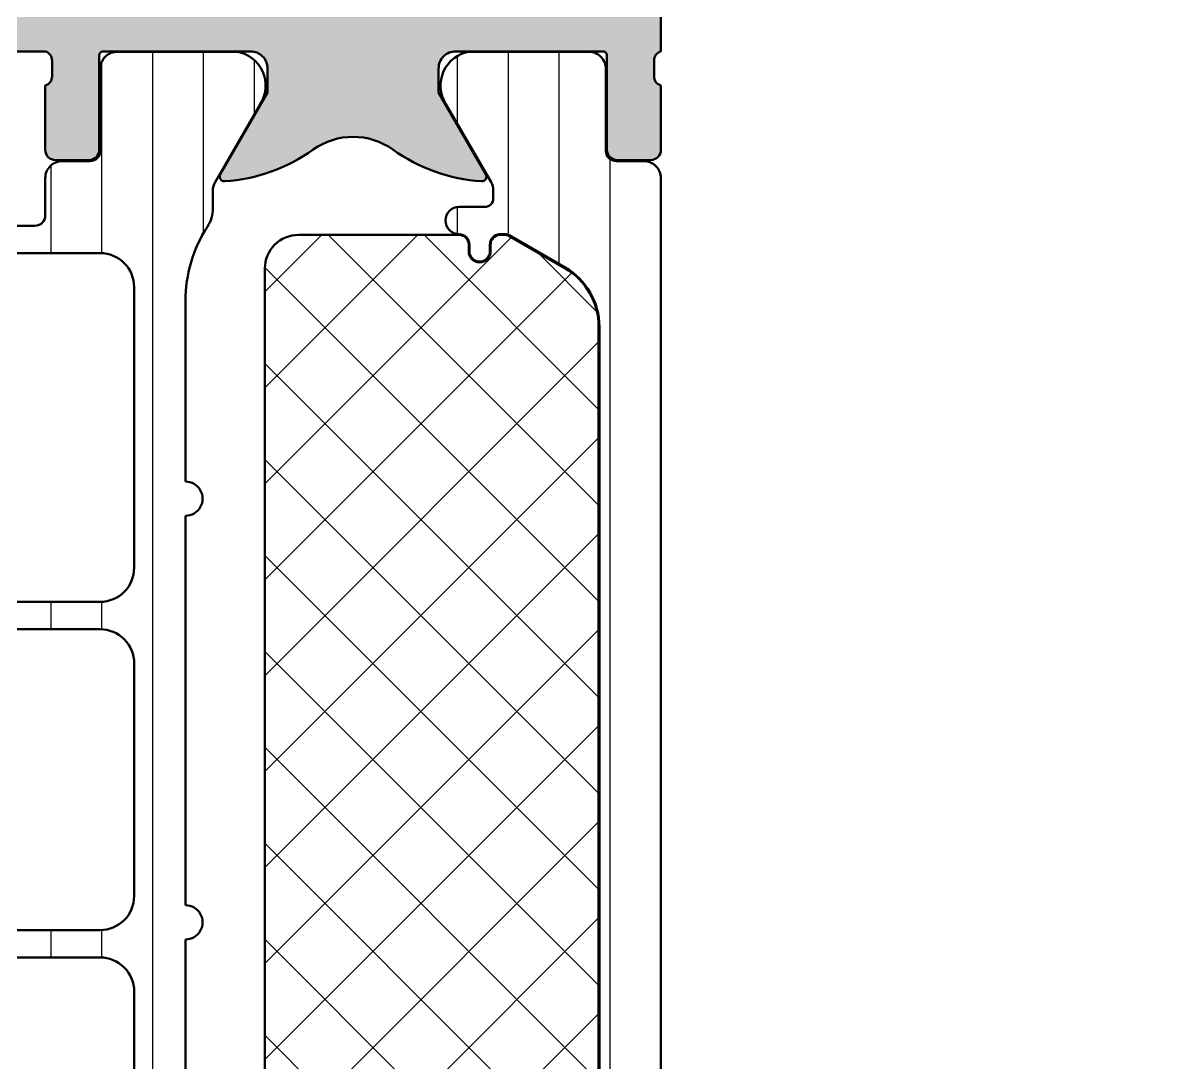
# Model space of a CAD drawing. Extents: x -50 to 15, y 0 to 92.5.
# Drawn here: x -18.65 to 15, y 30.41 to 60.83 of the extents above; entities that cross this region are included whole.
import ezdxf

# ---------------------------------------------------------------- set-up
doc = ezdxf.new("R2010")
doc.units = 0
for name, color, linetype, lineweight in [('0S-Alu contour', 7, 'Continuous', 50), ('0S-Alu hatch', 252, 'Continuous', 25), ('0S-Plastic contour', 254, 'Continuous', 50), ('0S-Plastic hatch', 253, 'Continuous', 25), ('0S-PT contour', 91, 'Continuous', 50), ('0S-PT hatch', 103, 'Continuous', 25)]:
    doc.layers.add(name, color=color, linetype=linetype, lineweight=lineweight)
pattern_1 = [(90, (0, 0), (-1.4859, 0), [])]

# ---------------------------------------------------------------- blocks, each defined once
blk = doc.blocks.new('462530__ED7B47BF_6D22_48BA_8745_56C7A79789F0_')
at = {"layer": '0S-Alu hatch'}
h = blk.add_hatch(color=256, dxfattribs=at)
edge = h.paths.add_edge_path()
edge.add_line((8.699999999999974, 72.99999999999945), (8.699999999999967, 73.49999999999945))
edge.add_line((8.699999999999967, 73.49999999999945), (7.699999999999967, 73.49999999999945))
edge.add_line((7.699999999999967, 73.49999999999945), (7.699999999999967, 74.99999999999946))
edge.add_ellipse((8.699999999999969, 74.99999999999946), major_axis=(-1.000000000000001, 0), ratio=1, start_angle=269.9999999999997, end_angle=360, ccw=False)
edge.add_line((8.699999999999974, 75.99999999999946), (12.69999999999995, 75.99999999999946))
edge.add_ellipse((12.69999999999994, 74.99999999999943), major_axis=(-1.000000000000028, 0), ratio=1, start_angle=180, end_angle=269.99999999999955, ccw=False)
edge.add_line((13.69999999999996, 74.99999999999945), (13.69999999999998, 73.49999999999943))
edge.add_line((13.69999999999998, 73.49999999999943), (12.69999999999997, 73.49999999999945))
edge.add_line((12.69999999999997, 73.49999999999945), (12.69999999999995, 72.99999999999949))
edge.add_arc((13.20000000000002, 72.9999999999995), 0.500000000000071, 180, 269.9999999999951)
edge.add_line((13.19999999999998, 72.49999999999943), (14.5000000000002, 72.49999999999945))
edge.add_arc((14.50000000000014, 72.99999999999943), 0.4999999999999858, 270.0000000000065, 360)
edge.add_line((15.00000000000013, 72.99999999999943), (15.00000000000013, 90.9999999999992))
edge.add_arc((13.49999999999928, 90.99999999999928), 1.500000000000859, 0, 89.99999999999973)
edge.add_line((13.49999999999929, 92.50000000000014), (-48.49999999999988, 92.49999999999925))
edge.add_arc((-48.49999999999987, 90.99999999999925), 1.5, 90.00000000000081, 180)
edge.add_line((-49.99999999999986, 90.99999999999926), (-49.99999999999988, 88.00000000000006))
edge.add_line((-49.99999999999988, 88.00000000000006), (-47.9999999999999, 87.99999999999959))
edge.add_arc((-48.0000000000002, 88.49999999999991), 0.5000000000003268, 270.0000000000334, 360)
edge.add_line((-47.49999999999987, 88.49999999999991), (-47.49999999999988, 89.00000000000007))
edge.add_line((-47.49999999999988, 89.00000000000007), (-48.49999999999988, 89.00000000000007))
edge.add_line((-48.49999999999988, 89.00000000000007), (-48.49999999999942, 89.99999999999972))
edge.add_ellipse((-47.4999999999992, 89.99999999999991), major_axis=(-1.000000000000213, 0), ratio=1, start_angle=270.0000000000057, end_angle=360, ccw=False)
edge.add_line((-47.49999999999931, 91.00000000000011), (-43.49999999999975, 91.00000000000006))
edge.add_ellipse((-43.49999999999984, 90.0000000000001), major_axis=(-0.9999999999999715, 0), ratio=1, start_angle=180, end_angle=269.9999999999947, ccw=False)
edge.add_line((-42.49999999999987, 90.00000000000011), (-42.49999999999988, 89.00000000000007))
edge.add_line((-42.49999999999988, 89.00000000000007), (-43.49999999999988, 89.00000000000007))
edge.add_line((-43.49999999999988, 89.00000000000007), (-43.49999999999988, 88.49999999999979))
edge.add_arc((-42.99999999999974, 88.49999999999967), 0.5000000000001421, 180, 269.9999999999846)
edge.add_line((-42.99999999999987, 87.99999999999952), (-40.19999999999969, 88.00000000000011))
edge.add_arc((-40.1999999999998, 88.50000000000013), 0.5000000000000142, 270.0000000000122, 450.0000000000122)
edge.add_line((-40.1999999999999, 89.00000000000014), (-40.4999999999999, 88.99999999999966))
edge.add_ellipse((-40.49999999999967, 89.49999999999986), major_axis=(-0.5000000000002132, 0), ratio=1, start_angle=0, end_angle=89.99999999997402, ccw=False)
edge.add_line((-40.99999999999988, 89.49999999999986), (-40.99999999999988, 89.99999999999969))
edge.add_ellipse((-40.49999999999968, 89.9999999999994), major_axis=(-0.500000000000199, 0), ratio=1, start_angle=269.99999999997067, end_angle=360, ccw=False)
edge.add_line((-40.49999999999942, 90.49999999999959), (-21.19999999999973, 90.50000000000014))
edge.add_ellipse((-21.20000000000001, 89.99999999999982), major_axis=(-0.5000000000003268, 0), ratio=1, start_angle=180, end_angle=269.99999999996703, ccw=False)
edge.add_line((-20.69999999999969, 89.99999999999984), (-20.6999999999997, 89.49999999999957))
edge.add_ellipse((-21.19999999999953, 89.49999999999989), major_axis=(-0.4999999999998331, 0), ratio=1, start_angle=89.9999999999772, end_angle=180, ccw=False)
edge.add_line((-21.19999999999973, 89.00000000000006), (-21.49999999999939, 89.00000000000016))
edge.add_arc((-21.49999999999941, 88.50000000000013), 0.5000000000000142, 89.99999999999756, 180)
edge.add_line((-21.99999999999943, 88.50000000000013), (-21.99999999999988, 84.00000000000009))
edge.add_arc((-21.49999999999979, 84.00000000000016), 0.5000000000000853, 180, 270.0000000000049)
edge.add_line((-21.49999999999975, 83.50000000000006), (-20.6999999999997, 83.50000000000006))
edge.add_arc((-20.69999999999946, 83.99999999999982), 0.4999999999997727, 269.9999999999727, 360)
edge.add_line((-20.19999999999969, 83.99999999999982), (-20.1999999999997, 86.00000000000006))
edge.add_ellipse((-19.69999999999969, 86.00000000000006), major_axis=(-0.5000000000000036, 0), ratio=1, start_angle=270, end_angle=360, ccw=False)
edge.add_line((-19.69999999999969, 86.50000000000007), (-19.19999999999969, 86.50000000000007))
edge.add_arc((-19.19999999999979, 87.00000000000016), 0.5000000000000853, 270.0000000000106, 360)
edge.add_line((-18.6999999999997, 87.00000000000016), (-18.6999999999997, 90.00000000000018))
edge.add_ellipse((-18.19999999999978, 90.00000000000009), major_axis=(-0.4999999999999112, 0), ratio=1, start_angle=269.9999999999902, end_angle=360, ccw=False)
edge.add_line((-18.1999999999997, 90.5), (-14.69999999999965, 90.50000000000014))
edge.add_ellipse((-14.69999999999966, 89.00000000000018), major_axis=(-1.499999999999957, 0), ratio=1, start_angle=180, end_angle=269.99999999999955, ccw=False)
edge.add_line((-13.1999999999997, 89.00000000000018), (-13.1999999999997, 84.19999999999987))
edge.add_ellipse((-13.69999999999974, 84.19999999999985), major_axis=(-0.5000000000000444, 0), ratio=1, start_angle=90.00000000000591, end_angle=180, ccw=False)
edge.add_line((-13.69999999999969, 83.6999999999998), (-16.20000000000041, 83.6999999999998))
edge.add_arc((-16.20000000000014, 83.19999999999993), 0.4999999999998864, 90.00000000003176, 180)
edge.add_line((-16.70000000000002, 83.19999999999993), (-16.70000000000014, 82.7071067811868))
edge.add_arc((-16.20000000000013, 82.70710678118662), 0.5000000000000071, 180, 224.9999999999971)
edge.add_line((-16.55355339059343, 82.35355339059338), (-16.19999999999971, 81.99999999999962))
edge.add_line((-16.19999999999971, 81.99999999999962), (-15.70000000000015, 81.9999999999996))
edge.add_line((-15.70000000000015, 81.9999999999996), (-15.70000000000015, 82.69999999999972))
edge.add_line((-15.70000000000015, 82.69999999999972), (-13.69999999999967, 82.69999999999972))
edge.add_ellipse((-13.69999999999963, 82.19999999999965), major_axis=(-0.5000000000000853, 0), ratio=1, start_angle=180, end_angle=270.00000000000364, ccw=False)
edge.add_line((-13.19999999999955, 82.19999999999965), (-13.1999999999997, 66.79999999999987))
edge.add_ellipse((-13.6999999999997, 66.79999999999978), major_axis=(-0.5000000000000054, 0), ratio=1, start_angle=90.00000000000313, end_angle=180, ccw=False)
edge.add_line((-13.69999999999967, 66.29999999999978), (-15.70000000000015, 66.2999999999998))
edge.add_line((-15.70000000000015, 66.2999999999998), (-15.70000000000015, 66.9999999999999))
edge.add_line((-15.70000000000015, 66.9999999999999), (-16.19999999999955, 66.9999999999999))
edge.add_line((-16.19999999999955, 66.9999999999999), (-16.55355339059257, 66.6312225159094))
edge.add_arc((-16.19999999999859, 66.27766912531465), 0.5000000000015516, 134.9999999999372, 180)
edge.add_line((-16.70000000000015, 66.27766912531465), (-16.70000000000015, 65.79999999999974))
edge.add_arc((-16.20000000000001, 65.79999999999987), 0.500000000000135, 180, 269.9999999999846)
edge.add_line((-16.20000000000014, 65.29999999999971), (-13.69999999999967, 65.29999999999971))
edge.add_ellipse((-13.69999999999971, 64.79999999999971), major_axis=(-0.5, 0), ratio=1, start_angle=180, end_angle=269.99999999999613, ccw=False)
edge.add_line((-13.19999999999971, 64.79999999999971), (-13.1999999999997, 62.50000000000032))
edge.add_ellipse((-13.69999999999968, 62.50000000000033), major_axis=(-0.4999999999999876, 0), ratio=1, start_angle=90.00000000000512, end_angle=180, ccw=False)
edge.add_line((-13.69999999999964, 62.00000000000034), (-18.19999999999972, 62))
edge.add_line((-18.19999999999972, 62), (-18.69999999999976, 62.50000000000004))
edge.add_line((-18.69999999999976, 62.50000000000004), (-19.6999999999997, 62.50000000000004))
edge.add_ellipse((-19.6999999999997, 63.00000000000004), major_axis=(-0.4999999999999929, 0), ratio=1, start_angle=0, end_angle=90.0000000000004, ccw=False)
edge.add_line((-20.1999999999997, 63.00000000000004), (-20.19999999999969, 64.99999999999959))
edge.add_arc((-20.69999999999989, 64.99999999999987), 0.5000000000001918, 0, 89.99999999998005)
edge.add_line((-20.69999999999971, 65.50000000000006), (-21.49999999999941, 65.50000000000014))
edge.add_arc((-21.49999999999971, 64.99999999999996), 0.5000000000001706, 89.9999999999654, 180)
edge.add_line((-21.99999999999988, 64.99999999999996), (-21.99999999999988, 60.50000000000013))
edge.add_arc((-21.49999999999988, 60.50000000000013), 0.5, 180, 270.0000000000017)
edge.add_line((-21.49999999999987, 60.00000000000013), (-17.99999999999988, 60.00000000000025))
edge.add_ellipse((-18.07883644654296, 59.7324794080071), major_axis=(-0.2788950563274717, 0), ratio=1, start_angle=178.8354106259059, end_angle=253.58012358050252, ccw=False)
edge.add_line((-17.79999899999988, 59.72681100000875), (-17.79999899999988, 59.27321700000875))
edge.add_ellipse((-18.07886709564304, 59.26755634053169), major_axis=(-0.2789255417371436, 0), ratio=1, start_angle=106.4245945553528, end_angle=181.1628700728881, ccw=False)
edge.add_line((-17.99999999999988, 59.00001300000876), (-17.99999999999988, 57.12000200000026))
edge.add_arc((-17.69999999999987, 57.12000200000026), 0.3000000000000043, 180, 270.0000000000013)
edge.add_line((-17.69999999999987, 56.82000200000025), (-16.72002568095709, 56.82000200000024))
edge.add_arc((-16.72002568095711, 57.12000200000024), 0.3000000000000114, 270.0000000000027, 360)
edge.add_line((-16.42002568095709, 57.12000200000024), (-16.42002568095709, 59.88000000000024))
edge.add_ellipse((-16.30002568095707, 59.88000000000023), major_axis=(-0.1200000000000187, 0), ratio=1, start_angle=270.0000000000102, end_angle=360, ccw=False)
edge.add_line((-16.3000256809571, 60.00000000000024), (-11.99999999999985, 60.00000000000011))
edge.add_ellipse((-11.99999999999973, 59.50000000000025), major_axis=(-0.499999999999865, 0), ratio=1, start_angle=180, end_angle=270.00000000001364, ccw=False)
edge.add_line((-11.49999999999986, 59.50000000000024), (-11.49999999999986, 58.80000000000014))
edge.add_line((-11.49999999999986, 58.80000000000014), (-12.88149545762176, 56.40717967697314))
edge.add_arc((-12.76188021535119, 56.33811978464874), 0.1381197846483484, 149.9999999998907, 273.7233749421669)
edge.add_arc((-13.07760790739072, 61.18973758213731), 5.000000000000063, 273.7233749421716, 305.6276587366736)
edge.add_ellipse((-8.999999999999892, 55.50000000000081), major_axis=(-1.999999999999417, 0), ratio=1, start_angle=234.3723412633264, end_angle=305.62765873667286, ccw=False)
edge.add_arc((-4.92239209260915, 61.18973758213721), 4.999999999999933, 234.3723412633268, 266.2766250578321)
edge.add_arc((-5.238119784648354, 56.33811978464887), 0.1381197846484526, 266.2766250578356, 389.9999999999694)
edge.add_line((-5.118504542377522, 56.40717967697303), (-6.499999999999864, 58.80000000000016))
edge.add_line((-6.499999999999864, 58.80000000000016), (-6.499999999999864, 59.50000000000027))
edge.add_ellipse((-5.999999999999919, 59.5000000000002), major_axis=(-0.4999999999999459, 0), ratio=1, start_angle=269.999999999993, end_angle=360, ccw=False)
edge.add_line((-5.999999999999857, 60.00000000000014), (-1.699974319042524, 60.00000000000013))
edge.add_ellipse((-1.699974319042516, 59.88000000000025), major_axis=(-0.1199999999998766, 0), ratio=1, start_angle=180, end_angle=270.0000000000042, ccw=False)
edge.add_line((-1.579974319042641, 59.88000000000025), (-1.579974319042641, 57.12000200000024))
edge.add_arc((-1.279974319042636, 57.12000200000026), 0.3000000000000114, 180, 270)
edge.add_line((-1.279974319042636, 56.82000200000024), (-0.2999999999998621, 56.82000200000024))
edge.add_arc((-0.2999999999998692, 57.12000200000024), 0.3000000000000043, 270.0000000000013, 360)
edge.add_line((1.35e-13, 57.12000200000024), (1.35e-13, 59.00001300000877))
edge.add_ellipse((0.078867095643319, 59.2675563405317), major_axis=(-0.2789255417371554, 0), ratio=1, start_angle=-1.1628700728853119, end_angle=73.57540544464217, ccw=False)
edge.add_line((-0.2000009999998582, 59.27321700000875), (-0.2000009999998724, 59.72681100000876))
edge.add_ellipse((0.078836446543172, 59.73247940800712), major_axis=(-0.2788950563274311, 0), ratio=1, start_angle=-73.58012358050792, end_angle=1.1645893740940778, ccw=False)
edge.add_line((1.279e-13, 60.00000000000024), (1.492e-13, 75.49999999999943))
edge.add_ellipse((0.5000000000001594, 75.49999999999943), major_axis=(-0.5000000000000102, 0), ratio=1, start_angle=269.99999999999955, end_angle=360, ccw=False)
edge.add_line((0.5000000000001635, 75.99999999999945), (5.900000000000275, 75.99999999999946))
edge.add_ellipse((5.900000000000138, 75.49999999999935), major_axis=(-0.5000000000001137, 0), ratio=1, start_angle=180, end_angle=269.99999999998425, ccw=False)
edge.add_line((6.400000000000254, 75.49999999999935), (6.399999999999764, 72.99999999999943))
edge.add_arc((6.899999999999778, 72.99999999999946), 0.5000000000000142, 180, 270.0000000000049)
edge.add_line((6.89999999999982, 72.49999999999945), (8.199999999999982, 72.49999999999943))
edge.add_arc((8.199999999999967, 72.99999999999943), 0.5, 270.0000000000017, 360)
edge = h.paths.add_edge_path()
edge.add_line((7.700000000000315, 78.19999999999928), (-1.199999999999675, 78.19999999999938))
edge.add_arc((-1.19999999999969, 77.19999999999936), 1, 89.9999999999992, 180)
edge.add_line((-2.19999999999969, 77.19999999999936), (-2.200000000001473, 62.5000000000003))
edge.add_ellipse((-2.70000000000148, 62.50000000000037), major_axis=(-0.5000000000000071, 0), ratio=1, start_angle=89.9999999999992, end_angle=180, ccw=False)
edge.add_line((-2.700000000001487, 62.00000000000036), (-10.49999999999971, 62.00000000000035))
edge.add_ellipse((-10.49999999999971, 62.50000000000027), major_axis=(-0.4999999999999077, 0), ratio=1, start_angle=0, end_angle=90, ccw=False)
edge.add_line((-10.99999999999962, 62.50000000000027), (-10.99999999999962, 89.79999999999986))
edge.add_ellipse((-10.49999999999962, 89.79999999999973), major_axis=(-0.5, 0), ratio=1, start_angle=270, end_angle=360, ccw=False)
edge.add_line((-10.49999999999962, 90.29999999999971), (7.700000000000343, 90.29999999999929))
edge.add_ellipse((7.700000000000287, 89.79999999999924), major_axis=(-0.5000000000000498, 0), ratio=1, start_angle=180, end_angle=269.9999999999935, ccw=False)
edge.add_line((8.200000000000337, 89.79999999999924), (8.200000000000315, 78.69999999999926))
edge.add_ellipse((7.700000000000322, 78.69999999999926), major_axis=(-0.5, 0), ratio=1, start_angle=89.9999999999992, end_angle=180, ccw=False)
at = {"layer": '0S-Alu contour', "color": 7}
for points in [[(1.279e-13, 60.00000000000024), (1.492e-13, 75.49999999999943)], [(-21.49999999999987, 60.00000000000013), (-17.99999999999988, 60.00000000000025)], [(-16.3000256809571, 60.00000000000024), (-11.99999999999985, 60.00000000000011)], [(-5.999999999999857, 60.00000000000014), (-1.699974319042524, 60.00000000000013)], [(-17.79999899999988, 59.72681100000875), (-17.79999899999988, 59.27321700000875)], [(-16.42002568095709, 57.12000200000024), (-16.42002568095709, 59.88000000000024)], [(-1.579974319042641, 59.88000000000025), (-1.579974319042641, 57.12000200000024)], [(-0.2000009999998582, 59.27321700000875), (-0.2000009999998724, 59.72681100000876)], [(-11.49999999999986, 59.50000000000024), (-11.49999999999986, 58.80000000000014), (-12.88149545762176, 56.40717967697314)], [(-5.118504542377522, 56.40717967697303), (-6.499999999999864, 58.80000000000016), (-6.499999999999864, 59.50000000000027)], [(-17.99999999999988, 59.00001300000876), (-17.99999999999988, 57.12000200000026)], [(1.35e-13, 57.12000200000024), (1.35e-13, 59.00001300000877)], [(-17.69999999999987, 56.82000200000025), (-16.72002568095709, 56.82000200000024)], [(-1.279974319042636, 56.82000200000024), (-0.2999999999998621, 56.82000200000024)]]:
    blk.add_lwpolyline(points, dxfattribs=at)
at = {"layer": '0S-Alu contour', "color": 7, "extrusion": (0, 0, -1)}
for centre, radius, start, end in [((18.07883644654296, 59.7324794080071), 0.2788950563274717, 106.4198764194975, 181.1645893740941), ((16.30002568095707, 59.88000000000023), 0.1200000000000188, 0, 89.99999999998983), ((11.99999999999973, 59.50000000000025), 0.499999999999865, 89.99999999998634, 180), ((5.999999999999919, 59.5000000000002), 0.4999999999999459, 0, 90.000000000007), ((1.699974319042516, 59.88000000000025), 0.1199999999998766, 89.99999999999577, 180), ((-0.078836446543172, 59.73247940800712), 0.2788950563274311, 358.8354106259059, 73.58012358050792), ((18.07886709564304, 59.26755634053169), 0.2789255417371436, 178.8371299271119, 253.5754054446472), ((-0.078867095643319, 59.2675563405317), 0.2789255417371554, 286.4245945553579, 1.162870072885284), ((8.999999999999892, 55.50000000000081), 1.999999999999417, 54.37234126332715, 125.6276587366736)]:
    blk.add_arc(centre, radius, start, end, dxfattribs=at)
at = {"layer": '0S-Alu contour', "color": 7}
for centre, radius, start, end in [((-17.69999999999987, 57.12000200000026), 0.3000000000000043, 180, 270.0000000000013), ((-16.72002568095711, 57.12000200000024), 0.3000000000000114, 270.0000000000027, 0), ((-13.07760790739072, 61.18973758213731), 5.000000000000063, 273.7233749421716, 305.6276587366736), ((-4.92239209260915, 61.18973758213721), 4.999999999999933, 234.3723412633268, 266.2766250578321), ((-1.279974319042636, 57.12000200000026), 0.3000000000000114, 180, 270), ((-0.2999999999998692, 57.12000200000024), 0.3000000000000043, 270.0000000000013, 0), ((-12.76188021535119, 56.33811978464874), 0.1381197846483484, 149.9999999998907, 273.7233749421669), ((-5.238119784648354, 56.33811978464887), 0.1381197846484526, 266.2766250578356, 29.99999999996946)]:
    blk.add_arc(centre, radius, start, end, dxfattribs=at)
blk = doc.blocks.new('284663__A05B389F_7696_44B2_9017_1F23F177BD7A___A70B73C1_8EAF_4BF3_84F8_CD758D2BFFC4_')
at = {"layer": '0S-Plastic hatch'}
h = blk.add_hatch(dxfattribs=at)
h.set_pattern_fill('ANSI31', color=256, scale=0.4680000000000001, angle=45, style=0)
h.set_pattern_definition(pattern_1)
edge = h.paths.add_edge_path()
edge.add_line((-18.30000000000016, 54.89999999999992), (-26.16602540378466, 54.89999999999991))
edge.add_arc((-26.166025403785, 54.40000000000011), 0.4999999999997869, 89.99999999996092, 119.9999999999614)
edge.add_line((-26.4160254037846, 54.83301270189232), (-30.64999999999999, 52.38852632902506))
edge.add_arc((-30.40000000000001, 51.95551362713281), 0.5000000000000119, 119.9999999999964, 180)
edge.add_line((-30.90000000000002, 51.95551362713281), (-30.90000000000002, 42.50000000000006))
edge.add_line((-30.90000000000002, 42.50000000000006), (-26.53802629928934, 16.03735954902173))
edge.add_arc((-25.55134089668851, 16.19999999999989), 0.9999999999999674, 189.3601908019133, 270.0000000000022)
edge.add_line((-25.55134089668847, 15.19999999999992), (-18.49999999999996, 15.19999999999952))
edge.add_ellipse((-18.49999999999999, 14.69999999999952), major_axis=(-0.5, 0), ratio=1, start_angle=180, end_angle=269.99999999999676, ccw=False)
edge.add_line((-17.99999999999999, 14.69999999999952), (-18.00000000000034, 13.70999432108407))
edge.add_arc((-17.50000267890922, 13.7099943210839), 0.4999973210911151, 180, 270.0003069820262)
edge.add_line((-17.50000000000003, 13.20999699999996), (-16.68966866666669, 13.20999699999996))
edge.add_ellipse((-16.68966866666669, 12.90999699999996), major_axis=(-0.2999999999999954, 0), ratio=1, start_angle=180, end_angle=270.00000000000136, ccw=False)
edge.add_line((-16.38966866666669, 12.90999699999996), (-16.39000061706371, 10.50999861706364))
edge.add_arc((-15.8900046396251, 10.50999597743857), 0.4999959774455833, 179.9996975182267, 270.0003024811859)
edge.add_line((-15.89000200000002, 10.00999999999996), (-12.41346050190056, 10.00999999999996))
edge.add_arc((-12.5557711508919, 10.99981807472281), 0.9999960709244723, 278.181608051899, 392.7270160998403)
edge.add_line((-11.71451850190055, 11.54045299999995), (-13.03303535120482, 13.82419148666038))
edge.add_ellipse((-12.60002263447439, 14.07419146095995), major_axis=(-0.5000000000000493, 0), ratio=1, start_angle=-0.005743823234126921, end_angle=29.999996599342808, ccw=False)
edge.add_line((-13.10002263196199, 14.0742415852734), (-13.0999813999081, 14.48553952193782))
edge.add_arc((-14.09998139493244, 14.48563977055342), 1.000000000049231, 359.9942561774004, 392.8769623310676)
edge.add_ellipse((-9.903592305206752, 17.19801278285536), major_axis=(-3.99666376192562, 0), ratio=1, start_angle=0, end_angle=32.87696233020711, ccw=False)
edge.add_line((-13.90025606713237, 17.19801278285534), (-13.9002560671323, 22.1024347076959))
edge.add_arc((-13.90025606713235, 22.6024347076959), 0.5, 270.0000000000065, 450.0000000000065)
edge.add_line((-13.90025606713241, 23.1024347076959), (-13.90025606713214, 34.02662736775299))
edge.add_arc((-13.90025606713235, 34.52662736775299), 0.5, 270.0000000000244, 450.0000000000244)
edge.add_line((-13.90025606713257, 35.02662736775299), (-13.90025606713199, 46.41843500766706))
edge.add_arc((-13.90025606713235, 46.91843500766706), 0.5, 270.0000000000423, 450.0000000000423)
edge.add_line((-13.90025606713273, 47.41843500766706), (-13.9002560671319, 52.70159370580744))
edge.add_ellipse((-9.903592306233213, 52.70159368955901), major_axis=(-3.996663760898689, 0), ratio=1, start_angle=327.1289949727639, end_angle=360, ccw=False)
edge.add_arc((-14.10026340410501, 55.41353035382055), 1.000000003522369, 327.1289961339606, 359.9988257753346)
edge.add_line((-13.10026340079265, 55.41350985973391), (-13.10025093800125, 55.92406174070546))
edge.add_ellipse((-12.60025275569301, 55.92540995734356), major_axis=(-0.4999999999996466, 0), ratio=1, start_angle=-29.999996599350084, end_angle=0.15449443367919002, ccw=False)
edge.add_line((-13.03326547242306, 56.17540993164298), (-11.71451850190055, 58.45954699999993))
edge.add_arc((-12.55577115089191, 59.00018192527708), 0.9999960709244783, 327.2729839001598, 441.818391948101)
edge.add_line((-12.41346050190056, 59.98999999999994), (-15.89000199999998, 59.98999999999995))
edge.add_arc((-15.89000463962506, 59.49000402256129), 0.4999959774456188, 89.99969751881291, 180.0003024817733)
edge.add_line((-16.39000061706371, 59.4900013829311), (-16.3896686666667, 57.09000299999994))
edge.add_ellipse((-16.68966866666668, 57.09000299999994), major_axis=(-0.2999999999999864, 0), ratio=1, start_angle=90, end_angle=180, ccw=False)
edge.add_line((-16.68966866666668, 56.79000299999995), (-17.50000000000003, 56.79000299999991))
edge.add_arc((-17.50000267890924, 56.29000567891603), 0.4999973210910512, 89.99969301797218, 180)
edge.add_line((-18.00000000000029, 56.29000567891603), (-17.99999999999998, 55.20000000000004))
edge.add_ellipse((-18.3000000000001, 55.20000000000004), major_axis=(-0.300000000000125, 0), ratio=1, start_angle=89.99999999999062, end_angle=180, ccw=False)
edge = h.paths.add_edge_path()
edge.add_ellipse((-16.40025606713242, 53.10000000000062), major_axis=(-1.000000000000056, 0), ratio=1, start_angle=180, end_angle=269.99999999999653, ccw=False)
edge.add_line((-15.40025606713236, 53.10000000000062), (-15.40025606713236, 44.90000000000086))
edge.add_ellipse((-16.40025606713235, 44.90000000000086), major_axis=(-1, 0), ratio=1, start_angle=90, end_angle=180, ccw=False)
edge.add_line((-16.40025606713235, 43.90000000000086), (-29.10000000000029, 43.90000000000086))
edge.add_ellipse((-29.10000000000062, 44.90000000000099), major_axis=(-1.000000000000127, 0), ratio=1, start_angle=0, end_angle=90.0000000000187, ccw=False)
edge.add_line((-30.10000000000074, 44.90000000000099), (-30.10000000000074, 51.20495827718706))
edge.add_ellipse((-29.10000000000027, 51.20495827718684), major_axis=(-1.000000000000477, 0), ratio=1, start_angle=299.9999999999861, end_angle=360, ccw=False)
edge.add_line((-29.60000000000029, 52.07098368097181), (-26.3176914536247, 53.96602540378522))
edge.add_ellipse((-25.81769145362465, 53.09999999999988), major_axis=(-1.00000000000081, 0), ratio=1, start_angle=269.9999999999768, end_angle=299.9999999999766, ccw=False)
edge.add_line((-25.81769145362424, 54.10000000000068), (-16.40025606713235, 54.10000000000068))
edge = h.paths.add_edge_path()
edge.add_ellipse((-16.40025606713275, 42.10000000000085), major_axis=(-0.999999999999943, 0), ratio=1, start_angle=180, end_angle=270.00000000000324, ccw=False)
edge.add_line((-15.40025606713281, 42.10000000000085), (-15.40025606713236, 35.30000000000085))
edge.add_ellipse((-16.40025606713242, 35.30000000000079), major_axis=(-1.000000000000063, 0), ratio=1, start_angle=90.00000000000358, end_angle=180, ccw=False)
edge.add_line((-16.40025606713235, 34.30000000000073), (-28.31322668217892, 34.30000000000062))
edge.add_ellipse((-28.31322668217913, 34.80000000000064), major_axis=(-0.5000000000000246, 0), ratio=1, start_angle=9.360190801916701, end_angle=90.0000000000245, ccw=False)
edge.add_line((-28.80656938347958, 34.71867977451152), (-30.0922836691938, 42.51867977451182))
edge.add_ellipse((-29.5989409678933, 42.60000000000075), major_axis=(-0.5000000000000427, 0), ratio=1, start_angle=-90.0000000000191, end_angle=9.360190801895783, ccw=False)
edge.add_line((-29.59894096789314, 43.10000000000079), (-16.40025606713281, 43.10000000000079))
edge = h.paths.add_edge_path()
edge.add_ellipse((-16.40025606713229, 32.50000000000084), major_axis=(-0.999999999999936, 0), ratio=1, start_angle=180, end_angle=270.00000000000364, ccw=False)
edge.add_line((-15.40025606713236, 32.50000000000084), (-15.40025606713236, 25.70000000000082))
edge.add_ellipse((-16.40025606713237, 25.70000000000083), major_axis=(-1.000000000000014, 0), ratio=1, start_angle=90.00000000000063, end_angle=180, ccw=False)
edge.add_line((-16.40025606713235, 24.70000000000081), (-26.73080909976072, 24.70000000000071))
edge.add_ellipse((-26.73080909976078, 25.20000000000138), major_axis=(-0.5000000000006714, 0), ratio=1, start_angle=9.360190801940917, end_angle=90.00000000000728, ccw=False)
edge.add_line((-27.22415180106183, 25.11867977451196), (-28.5098660867756, 32.91867977451146))
edge.add_ellipse((-28.01652338547528, 33.00000000000064), major_axis=(-0.4999999999999077, 0), ratio=1, start_angle=-89.99999999998732, end_angle=9.360190801927217, ccw=False)
edge.add_line((-28.01652338547539, 33.50000000000055), (-16.40025606713235, 33.50000000000078))
edge = h.paths.add_edge_path()
edge.add_line((-26.4341058030581, 23.90000000000064), (-16.40025606713281, 23.90000000000075))
edge.add_ellipse((-16.40025606713286, 22.9000000000007), major_axis=(-1.000000000000049, 0), ratio=1, start_angle=180, end_angle=269.99999999999716, ccw=False)
edge.add_line((-15.40025606713281, 22.90000000000064), (-15.40025606713236, 17.70000000000083))
edge.add_ellipse((-16.40025606713236, 17.70000000000083), major_axis=(-1, 0), ratio=1, start_angle=90.00000000000023, end_angle=180, ccw=False)
edge.add_line((-16.40025606713235, 16.70000000000081), (-24.13913912611262, 16.7000000000007))
edge.add_ellipse((-24.13913912611248, 18.70000000000039), major_axis=(-1.999999999999688, 0), ratio=1, start_angle=9.360190801910619, end_angle=89.99999999999591, ccw=False)
edge.add_line((-26.11250993131391, 18.37471909804421), (-26.92744850435831, 23.31867977451155))
edge.add_ellipse((-26.43410580305792, 23.40000000000067), major_axis=(-0.4999999999999716, 0), ratio=1, start_angle=-89.9999999999788, end_angle=9.360190801919316, ccw=False)
at = {"layer": '0S-Alu contour', "color": 7}
for points in [[(-29.60000000000029, 52.07098368097181), (-26.3176914536247, 53.96602540378522)], [(-25.81769145362424, 54.10000000000068), (-16.40025606713235, 54.10000000000068)], [(-15.40025606713236, 53.10000000000062), (-15.40025606713236, 44.90000000000086)], [(-30.10000000000074, 44.90000000000099), (-30.10000000000074, 51.20495827718706)], [(-16.40025606713235, 43.90000000000086), (-29.10000000000029, 43.90000000000086)], [(-29.59894096789314, 43.10000000000079), (-16.40025606713281, 43.10000000000079)], [(-28.80656938347958, 34.71867977451152), (-30.0922836691938, 42.51867977451182)], [(-15.40025606713281, 42.10000000000085), (-15.40025606713236, 35.30000000000085)], [(-16.40025606713235, 34.30000000000073), (-28.31322668217892, 34.30000000000062)], [(-28.01652338547539, 33.50000000000055), (-16.40025606713235, 33.50000000000078)], [(-27.22415180106183, 25.11867977451196), (-28.5098660867756, 32.91867977451146)], [(-15.40025606713236, 32.50000000000084), (-15.40025606713236, 25.70000000000082)], [(-16.40025606713235, 24.70000000000081), (-26.73080909976072, 24.70000000000071)], [(-26.4341058030581, 23.90000000000064), (-16.40025606713281, 23.90000000000075)], [(-26.11250993131391, 18.37471909804421), (-26.92744850435831, 23.31867977451155)], [(-15.40025606713281, 22.90000000000064), (-15.40025606713236, 17.70000000000083)], [(-16.40025606713235, 16.70000000000081), (-24.13913912611262, 16.7000000000007)]]:
    blk.add_lwpolyline(points, dxfattribs=at)
at = {"layer": '0S-Alu contour', "color": 7, "extrusion": (0, 0, -1)}
for centre, radius, start, end in [((25.81769145362465, 53.09999999999988), 1.00000000000081, 60.00000000002345, 90.0000000000232), ((16.40025606713242, 53.10000000000062), 1.000000000000056, 90.00000000000345, 180), ((29.10000000000027, 51.20495827718684), 1.000000000000477, 0, 60.00000000001392), ((29.10000000000062, 44.90000000000099), 1.000000000000127, 269.9999999999813, 0), ((16.40025606713235, 44.90000000000086), 1, 180, 270), ((29.5989409678933, 42.60000000000075), 0.5000000000000427, 350.6398091981042, 90.00000000001913), ((16.40025606713275, 42.10000000000085), 0.999999999999943, 89.99999999999675, 180), ((16.40025606713242, 35.30000000000079), 1.000000000000063, 180, 269.9999999999964), ((28.31322668217913, 34.80000000000064), 0.5000000000000246, 269.9999999999755, 350.6398091980833), ((28.01652338547528, 33.00000000000064), 0.4999999999999077, 350.6398091980728, 89.99999999998738), ((16.40025606713229, 32.50000000000084), 0.999999999999936, 89.99999999999633, 180), ((16.40025606713237, 25.70000000000083), 1.000000000000014, 180, 269.9999999999994), ((26.73080909976078, 25.20000000000138), 0.5000000000006714, 269.9999999999927, 350.6398091980591), ((26.43410580305792, 23.40000000000067), 0.4999999999999716, 350.6398091980807, 89.99999999997883), ((16.40025606713286, 22.9000000000007), 1.000000000000049, 90.00000000000286, 180), ((24.13913912611248, 18.70000000000039), 1.999999999999688, 270.0000000000041, 350.6398091980894), ((16.40025606713236, 17.70000000000083), 1, 180, 269.9999999999998)]:
    blk.add_arc(centre, radius, start, end, dxfattribs=at)
at = {"layer": '0S-Plastic contour', "color": 7}
for points in [[(-12.41346050190056, 59.98999999999994), (-15.89000199999998, 59.98999999999995)], [(-16.39000061706371, 59.4900013829311), (-16.3896686666667, 57.09000299999994)], [(-13.03326547242306, 56.17540993164298), (-11.71451850190055, 58.45954699999993)], [(-16.68966866666668, 56.79000299999995), (-17.50000000000003, 56.79000299999991)], [(-18.00000000000029, 56.29000567891603), (-17.99999999999998, 55.20000000000004)], [(-13.10026340079265, 55.41350985973391), (-13.10025093800125, 55.92406174070546)], [(-18.30000000000016, 54.89999999999992), (-26.16602540378466, 54.89999999999991)], [(-26.4160254037846, 54.83301270189232), (-30.64999999999999, 52.38852632902506)], [(-13.90025606713273, 47.41843500766706), (-13.9002560671319, 52.70159370580744)], [(-30.90000000000002, 51.95551362713281), (-30.90000000000002, 42.50000000000006), (-26.53802629928934, 16.03735954902173)], [(-13.90025606713257, 35.02662736775299), (-13.90025606713199, 46.41843500766706)], [(-13.90025606713241, 23.1024347076959), (-13.90025606713214, 34.02662736775299)], [(-13.90025606713237, 17.19801278285534), (-13.9002560671323, 22.1024347076959)], [(-25.55134089668847, 15.19999999999992), (-18.49999999999996, 15.19999999999952)], [(-17.99999999999999, 14.69999999999952), (-18.00000000000034, 13.70999432108407)], [(-13.10002263196199, 14.0742415852734), (-13.0999813999081, 14.48553952193782)], [(-11.71451850190055, 11.54045299999995), (-13.03303535120482, 13.82419148666038)], [(-17.50000000000003, 13.20999699999996), (-16.68966866666669, 13.20999699999996)], [(-16.38966866666669, 12.90999699999996), (-16.39000061706371, 10.50999861706364)], [(-15.89000200000002, 10.00999999999996), (-12.41346050190056, 10.00999999999996)]]:
    blk.add_lwpolyline(points, dxfattribs=at)
for centre, radius, start, end in [((-15.89000463962506, 59.49000402256129), 0.4999959774456188, 89.99969751881291, 180.0003024817733), ((-12.55577115089191, 59.00018192527708), 0.9999960709244783, 327.2729839001598, 81.81839194810102), ((-17.50000267890924, 56.29000567891603), 0.4999973210910512, 89.99969301797218, 180), ((-14.10026340410501, 55.41353035382055), 1.000000003522369, 327.1289961339606, 359.9988257753346), ((-26.166025403785, 54.40000000000011), 0.4999999999997869, 89.99999999996092, 119.9999999999614), ((-30.40000000000001, 51.95551362713281), 0.5000000000000119, 119.9999999999964, 180), ((-13.90025606713235, 46.91843500766706), 0.5, 270.0000000000423, 90.00000000004233), ((-13.90025606713235, 34.52662736775299), 0.5, 270.0000000000244, 90.00000000002441), ((-13.90025606713235, 22.6024347076959), 0.5, 270.0000000000065, 90.00000000000651), ((-25.55134089668851, 16.19999999999989), 0.9999999999999674, 189.3601908019133, 270.0000000000022), ((-14.09998139493244, 14.48563977055342), 1.000000000049231, 359.9942561774004, 32.87696233106756), ((-17.50000267890922, 13.7099943210839), 0.4999973210911151, 180, 270.0003069820262), ((-12.5557711508919, 10.99981807472281), 0.9999960709244723, 278.181608051899, 32.72701609984026), ((-15.8900046396251, 10.50999597743857), 0.4999959774455833, 179.9996975182267, 270.0003024811859)]:
    blk.add_arc(centre, radius, start, end, dxfattribs=at)
at = {"layer": '0S-Plastic contour', "color": 7, "extrusion": (0, 0, -1)}
for centre, radius, start, end in [((16.68966866666668, 57.09000299999994), 0.2999999999999865, 180, 270), ((12.60025275569301, 55.92540995734356), 0.4999999999996466, 359.8455055663208, 29.9999965993501), ((18.3000000000001, 55.20000000000004), 0.300000000000125, 180, 270.0000000000094), ((9.903592306233213, 52.70159368955901), 3.996663760898689, 0, 32.87100502723608), ((9.903592305206752, 17.19801278285536), 3.99666376192562, 327.1230376697929, 0), ((18.49999999999999, 14.69999999999952), 0.5, 90.00000000000325, 180), ((12.60002263447439, 14.07419146095995), 0.5000000000000493, 330.0000034006572, 0.0057438232341285), ((16.68966866666669, 12.90999699999996), 0.2999999999999954, 89.99999999999864, 180)]:
    blk.add_arc(centre, radius, start, end, dxfattribs=at)
blk = doc.blocks.new('442450__5EBC9663_78F0_45DF_A0E9_02E11A497B25_')
at = {"layer": '0S-PT hatch'}
h = blk.add_hatch(dxfattribs=at)
h.set_pattern_fill('ANSI37', color=256, scale=0.625, angle=90, style=0)
h.set_pattern_definition([(135, (0, 0), (-1.403165018917055, -1.403165018917055), []), (225, (0, 0), (1.403165018917055, -1.403165018917055), [])])
edge = h.paths.add_edge_path()
edge.add_line((-5.900406639391206, 54.63020331969547), (-10.59999999998291, 54.63020331974259))
edge.add_arc((-10.60000000000004, 53.65020331974261), 0.9799999999999754, 89.99999999899843, 180)
edge.add_line((-11.58000000000002, 53.65020331974261), (-11.58000000000003, 16.34979668030449))
edge.add_arc((-10.60000000000003, 16.34979668030449), 0.9800000000000039, 180, 270)
edge.add_line((-10.60000000000003, 15.36979668030449), (-5.898924785624437, 15.36979668030449))
edge.add_arc((-5.898924785624451, 15.6497966803045), 0.2800000000000153, 270.0000000000029, 360)
edge.add_line((-5.618924785624436, 15.6497966803045), (-5.618924785624436, 15.85036747559074))
edge.add_ellipse((-5.299495580910672, 15.85036747559074), major_axis=(-0.3194292047137636, 0), ratio=1, start_angle=180, end_angle=360, ccw=False)
edge.add_line((-4.980066376196909, 15.85036747559074), (-4.980066376196909, 15.6497966803045))
edge.add_arc((-4.700066376196915, 15.6497966803045), 0.279999999999994, 180, 266.4872129359829)
edge.add_line((-4.717222339668417, 15.37032275859201), (-4.534987190539574, 15.37032275859201))
edge.add_arc((-4.534987190539574, 15.55032275859202), 0.1800000000000068, 270, 300.0000000000004)
edge.add_line((-4.44498719053957, 15.39443818591081), (-2.810000000000044, 16.3383984804904))
edge.add_arc((-3.800000000000025, 18.05312877998358), 1.979999999999985, 299.9999999999996, 360)
edge.add_line((-1.82000000000004, 18.05312877998358), (-1.820000000000042, 51.9464645806726))
edge.add_arc((-3.800000000000032, 51.94646458067261), 1.979999999999989, 0, 59.99999999999979)
edge.add_line((-2.810000000000031, 53.66119488016578), (-4.444987190539585, 54.60515517474535))
edge.add_arc((-4.534987190539574, 54.4492706020642), 0.1799999999999545, 59.99999999999561, 89.99999999999324)
edge.add_line((-4.534987190539553, 54.62927060206415), (-4.71722233966846, 54.62927060206415))
edge.add_arc((-4.700066376196907, 54.34979668035165), 0.2800000000000045, 93.51278706402712, 180)
edge.add_line((-4.980066376196912, 54.34979668035165), (-4.980066376196916, 54.14922588506541))
edge.add_ellipse((-5.300033188098481, 54.14922588506541), major_axis=(-0.3199668119015655, 0), ratio=1, start_angle=0, end_angle=180, ccw=False)
edge.add_line((-5.620000000000047, 54.14922588506541), (-5.620000000000054, 54.34979668030448))
edge.add_arc((-5.900406639391128, 54.3497966803044), 0.2804066393910673, 0, 90.00000000001597)
at = {"layer": '0S-PT contour', "color": 7}
for points in [[(-5.900406639391206, 54.63020331969547), (-10.59999999998291, 54.63020331974259)], [(-4.534987190539553, 54.62927060206415), (-4.71722233966846, 54.62927060206415)], [(-2.810000000000031, 53.66119488016578), (-4.444987190539585, 54.60515517474535)], [(-5.620000000000047, 54.14922588506541), (-5.620000000000054, 54.34979668030448)], [(-4.980066376196912, 54.34979668035165), (-4.980066376196916, 54.14922588506541)], [(-11.58000000000002, 53.65020331974261), (-11.58000000000003, 16.34979668030449)], [(-1.82000000000004, 18.05312877998358), (-1.820000000000042, 51.9464645806726)], [(-4.44498719053957, 15.39443818591081), (-2.810000000000044, 16.3383984804904)], [(-5.618924785624436, 15.6497966803045), (-5.618924785624436, 15.85036747559074)], [(-4.980066376196909, 15.85036747559074), (-4.980066376196909, 15.6497966803045)], [(-10.60000000000003, 15.36979668030449), (-5.898924785624437, 15.36979668030449)], [(-4.717222339668417, 15.37032275859201), (-4.534987190539574, 15.37032275859201)]]:
    blk.add_lwpolyline(points, dxfattribs=at)
for centre, radius, start, end in [((-10.60000000000004, 53.65020331974261), 0.9799999999999754, 89.99999999899843, 180), ((-5.900406639391128, 54.3497966803044), 0.2804066393910673, 0, 90.00000000001597), ((-4.700066376196907, 54.34979668035165), 0.2800000000000045, 93.51278706402712, 180), ((-4.534987190539574, 54.4492706020642), 0.1799999999999545, 59.99999999999561, 89.99999999999324), ((-3.800000000000032, 51.94646458067261), 1.979999999999989, 0, 59.99999999999979), ((-3.800000000000025, 18.05312877998358), 1.979999999999985, 299.9999999999996, 0), ((-10.60000000000003, 16.34979668030449), 0.9800000000000039, 180, 270), ((-5.898924785624451, 15.6497966803045), 0.2800000000000153, 270.0000000000029, 0), ((-4.700066376196915, 15.6497966803045), 0.279999999999994, 180, 266.4872129359829), ((-4.534987190539574, 15.55032275859202), 0.1800000000000068, 270, 300.0000000000004)]:
    blk.add_arc(centre, radius, start, end, dxfattribs=at)
at = {"layer": '0S-PT contour', "color": 7, "extrusion": (0, 0, -1)}
for centre, radius, start, end in [((5.300033188098481, 54.14922588506541), 0.3199668119015655, 180, 0), ((5.299495580910672, 15.85036747559074), 0.3194292047137637, 0, 180)]:
    blk.add_arc(centre, radius, start, end, dxfattribs=at)
blk = doc.blocks.new('284663__68D9B2E2_C849_4E40_99D9_AD026033EF29___EF1D9F6C_C2D7_4A57_921D_8713F0B20A49_')
at = {"layer": '0S-Plastic hatch'}
h = blk.add_hatch(dxfattribs=at)
h.set_pattern_fill('ANSI31', color=256, scale=0.4680000000000001, angle=45, style=0)
h.set_pattern_definition(pattern_1)
edge = h.paths.add_edge_path()
edge.add_line((-2.84e-14, 13.70999432108361), (-5.68e-14, 56.29000567891636))
edge.add_arc((-0.4999973210908451, 56.29000567891636), 0.4999973210907882, 0, 90.00030698202619)
edge.add_line((-0.5000000000000427, 56.79000299999997), (-1.310331333333373, 56.79000299999998))
edge.add_ellipse((-1.310331333333384, 57.09000299999997), major_axis=(-0.29999999999999, 0), ratio=1, start_angle=0, end_angle=90.00000000000222, ccw=False)
edge.add_line((-1.610331333333377, 57.09000299999998), (-1.609999382936351, 59.49000138293627))
edge.add_arc((-2.109995360374988, 59.49000402256134), 0.4999959774456046, 359.9996975182267, 450.0003024811858)
edge.add_line((-2.10999800000006, 59.98999999999998), (-5.586539498099497, 59.98999999999998))
edge.add_arc((-5.444228849108156, 59.00018192527712), 0.9999960709244863, 98.18160805189892, 212.7270160998402)
edge.add_line((-6.285481498099517, 58.45954699999996), (-4.966964648795261, 56.17580851333956))
edge.add_ellipse((-5.399977365525634, 55.92580853904003), major_axis=(-0.4999999999999857, 0), ratio=1, start_angle=179.9942561767025, end_angle=209.9999965993428, ccw=False)
edge.add_line((-4.899977368038094, 55.92575841472601), (-4.900000000009441, 55.7000000000647))
edge.add_ellipse((-5.150000000026923, 55.70000000006468), major_axis=(-0.250000000017482, 0), ratio=1, start_angle=89.99999999999898, end_angle=180, ccw=False)
edge.add_line((-5.150000000026928, 55.4500000000472), (-5.900406639391022, 55.45000000004714))
edge.add_arc((-5.900406639391022, 55.05074092693038), 0.3992590731167596, 90, 270)
edge.add_ellipse((-5.900406639391004, 54.35000000004706), major_axis=(-0.3014818537665675, 0), ratio=1, start_angle=180, end_angle=270.00000000000335, ccw=False)
edge.add_line((-5.59892478562444, 54.35000000004706), (-5.59892478562444, 54.1494292047609))
edge.add_arc((-5.299495580910679, 54.14942920476094), 0.2994292047137605, 180, 360)
edge.add_line((-5.000066376196919, 54.14942920476094), (-5.000066376196919, 54.3500000000472))
edge.add_ellipse((-4.700066376196947, 54.35000000004718), major_axis=(-0.2999999999999723, 0), ratio=1, start_angle=273.3936392714562, end_angle=360, ccw=False)
edge.add_line((-4.717825042085387, 54.64947392175965), (-4.534987190539595, 54.64947392175969))
edge.add_ellipse((-4.534987190539486, 54.44947392175964), major_axis=(-0.2000000000000526, 0), ratio=1, start_angle=240.0000000000182, end_angle=270.00000000003126, ccw=False)
edge.add_line((-4.434987190539514, 54.6226790025166), (-2.800000000000004, 53.67871870793689))
edge.add_ellipse((-3.799999999999933, 51.9466679003681), major_axis=(-1.999999999999888, 0), ratio=1, start_angle=180, end_angle=240.0000000000005, ccw=False)
edge.add_line((-1.800000000000039, 51.9466679003681), (-1.800000000000032, 18.05333209967902))
edge.add_ellipse((-3.800000000000025, 18.05333209967907), major_axis=(-1.999999999999993, 0), ratio=1, start_angle=119.9999999999996, end_angle=180, ccw=False)
edge.add_line((-2.80000000000004, 16.32128129211018), (-4.434987190539537, 15.37732099753067))
edge.add_ellipse((-4.53498719053973, 15.5505260782874), major_axis=(-0.199999999999962, 0), ratio=1, start_angle=90.00000000006719, end_angle=120.0000000000702, ccw=False)
edge.add_line((-4.534987190539496, 15.35052607828744), (-4.717825042085394, 15.3505260782875))
edge.add_ellipse((-4.700066376196961, 15.64999999999995), major_axis=(-0.2999999999999521, 0), ratio=1, start_angle=0, end_angle=86.60636072854493, ccw=False)
edge.add_line((-5.000066376196912, 15.64999999999995), (-5.000066376196919, 15.8505707952862))
edge.add_arc((-5.299495580910679, 15.8505707952862), 0.2994292047137605, 0, 180)
edge.add_line((-5.59892478562444, 15.8505707952862), (-5.59892478562444, 15.64999999999993))
edge.add_ellipse((-5.900406639390971, 15.65000000000003), major_axis=(-0.3014818537665311, 0), ratio=1, start_angle=89.9999999999904, end_angle=180, ccw=False)
edge.add_arc((-5.900406639391022, 14.94925907311675), 0.3992590731167524, 90, 270)
edge.add_line((-5.900406639391022, 14.55), (-5.150000000026892, 14.54999999999997))
edge.add_ellipse((-5.150000000026921, 14.29999999998249), major_axis=(-0.2500000000174793, 0), ratio=1, start_angle=180, end_angle=269.9999999999933, ccw=False)
edge.add_line((-4.900000000009441, 14.29999999998249), (-4.899977368038079, 14.07424158527375))
edge.add_ellipse((-5.399977365525623, 14.07419146095996), major_axis=(-0.4999999999999908, 0), ratio=1, start_angle=150.0000034006536, end_angle=180.0057438232342, ccw=False)
edge.add_line((-4.966964648795261, 13.82419148666039), (-6.285481498099521, 11.54045299999997))
edge.add_arc((-5.444228849108178, 10.99981807472282), 0.99999607092447, 147.2729839001595, 261.818391948101)
edge.add_line((-5.586539498099519, 10.00999999999998), (-2.109998000000047, 10.00999999999997))
edge.add_arc((-2.109995360374981, 10.5099959774386), 0.4999959774455975, 269.9996975188149, 360.0003024817733)
edge.add_line((-1.609999382936351, 10.5099986170688), (-1.610331333333377, 12.90999699999997))
edge.add_ellipse((-1.310331333333379, 12.90999699999997), major_axis=(-0.2999999999999976, 0), ratio=1, start_angle=270.0000000000001, end_angle=360, ccw=False)
edge.add_line((-1.31033133333338, 13.20999699999997), (-0.5000000000000427, 13.20999699999997))
edge.add_arc((-0.4999973210908451, 13.70999432108361), 0.4999973210908168, 269.9996930179738, 360)
at = {"layer": '0S-Plastic contour', "color": 7}
for points in [[(-2.10999800000006, 59.98999999999998), (-5.586539498099497, 59.98999999999998)], [(-1.610331333333377, 57.09000299999998), (-1.609999382936351, 59.49000138293627)], [(-6.285481498099517, 58.45954699999996), (-4.966964648795261, 56.17580851333956)], [(-0.5000000000000427, 56.79000299999997), (-1.310331333333373, 56.79000299999998)], [(-2.84e-14, 13.70999432108361), (-5.68e-14, 56.29000567891636)], [(-4.899977368038094, 55.92575841472601), (-4.900000000009441, 55.7000000000647)], [(-5.150000000026928, 55.4500000000472), (-5.900406639391022, 55.45000000004714)], [(-4.717825042085387, 54.64947392175965), (-4.534987190539595, 54.64947392175969)], [(-4.434987190539514, 54.6226790025166), (-2.800000000000004, 53.67871870793689)], [(-5.59892478562444, 54.35000000004706), (-5.59892478562444, 54.1494292047609)], [(-5.000066376196919, 54.14942920476094), (-5.000066376196919, 54.3500000000472)], [(-1.800000000000039, 51.9466679003681), (-1.800000000000032, 18.05333209967902)], [(-2.80000000000004, 16.32128129211018), (-4.434987190539537, 15.37732099753067)], [(-5.59892478562444, 15.8505707952862), (-5.59892478562444, 15.64999999999993)], [(-5.000066376196912, 15.64999999999995), (-5.000066376196919, 15.8505707952862)], [(-4.534987190539496, 15.35052607828744), (-4.717825042085394, 15.3505260782875)], [(-5.900406639391022, 14.55), (-5.150000000026892, 14.54999999999997)], [(-4.900000000009441, 14.29999999998249), (-4.899977368038079, 14.07424158527375)], [(-4.966964648795261, 13.82419148666039), (-6.285481498099521, 11.54045299999997)], [(-1.31033133333338, 13.20999699999997), (-0.5000000000000427, 13.20999699999997)], [(-1.609999382936351, 10.5099986170688), (-1.610331333333377, 12.90999699999997)], [(-5.586539498099519, 10.00999999999998), (-2.109998000000047, 10.00999999999997)]]:
    blk.add_lwpolyline(points, dxfattribs=at)
for centre, radius, start, end in [((-5.444228849108156, 59.00018192527712), 0.9999960709244863, 98.18160805189892, 212.7270160998402), ((-2.109995360374988, 59.49000402256134), 0.4999959774456046, 359.9996975182267, 90.00030248118583), ((-0.4999973210908451, 56.29000567891636), 0.4999973210907882, 0, 90.00030698202619), ((-5.900406639391022, 55.05074092693038), 0.3992590731167596, 90, 270), ((-5.299495580910679, 54.14942920476094), 0.2994292047137605, 180, 0), ((-5.299495580910679, 15.8505707952862), 0.2994292047137605, 0, 180), ((-5.900406639391022, 14.94925907311675), 0.3992590731167524, 90, 270), ((-0.4999973210908451, 13.70999432108361), 0.4999973210908168, 269.9996930179738, 0), ((-5.444228849108178, 10.99981807472282), 0.99999607092447, 147.2729839001595, 261.818391948101), ((-2.109995360374981, 10.5099959774386), 0.4999959774455975, 269.9996975188149, 0.0003024817733149)]:
    blk.add_arc(centre, radius, start, end, dxfattribs=at)
at = {"layer": '0S-Plastic contour', "color": 7, "extrusion": (0, 0, -1)}
for centre, radius, start, end in [((1.310331333333384, 57.09000299999997), 0.29999999999999, 269.9999999999978, 0), ((5.399977365525634, 55.92580853904003), 0.4999999999999857, 150.0000034006572, 180.0057438232976), ((5.150000000026923, 55.70000000006468), 0.250000000017482, 180, 270.000000000001), ((5.900406639391004, 54.35000000004706), 0.3014818537665675, 89.99999999999665, 180), ((4.700066376196947, 54.35000000004718), 0.2999999999999723, 0, 86.60636072854378), ((4.534987190539486, 54.44947392175964), 0.2000000000000526, 89.99999999996871, 119.9999999999818), ((3.799999999999933, 51.9466679003681), 1.999999999999888, 119.9999999999995, 180), ((3.800000000000025, 18.05333209967907), 1.999999999999993, 180, 240.0000000000004), ((5.900406639390971, 15.65000000000003), 0.3014818537665311, 180, 270.0000000000096), ((4.700066376196961, 15.64999999999995), 0.2999999999999521, 273.3936392714551, 0), ((4.53498719053973, 15.5505260782874), 0.199999999999962, 239.9999999999298, 269.9999999999328), ((5.150000000026921, 14.29999999998249), 0.2500000000174793, 90.00000000000674, 180), ((5.399977365525623, 14.07419146095996), 0.4999999999999908, 179.9942561767658, 209.9999965993464), ((1.310331333333379, 12.90999699999997), 0.2999999999999976, 0, 89.99999999999991)]:
    blk.add_arc(centre, radius, start, end, dxfattribs=at)
blk = doc.blocks.new('442450__D3F1F0AA_760F_4315_AD2A_E6E55F3587DB_')
at = {"layer": '0S-Alu contour', "color": 7}
blk.add_blockref('462530__ED7B47BF_6D22_48BA_8745_56C7A79789F0_', (0, 0), dxfattribs=at)
at = {"layer": '0S-Plastic contour', "color": 7}
for name in ['284663__A05B389F_7696_44B2_9017_1F23F177BD7A___A70B73C1_8EAF_4BF3_84F8_CD758D2BFFC4_', '284663__68D9B2E2_C849_4E40_99D9_AD026033EF29___EF1D9F6C_C2D7_4A57_921D_8713F0B20A49_']:
    blk.add_blockref(name, (0, 0), dxfattribs=at)
at = {"layer": '0S-PT contour', "color": 7}
blk.add_blockref('442450__5EBC9663_78F0_45DF_A0E9_02E11A497B25_', (0, 0), dxfattribs=at)

msp = doc.modelspace()

# ---------------------------------------------------------------- block references
at = {"layer": '0S-Alu contour', "color": 7}
msp.add_blockref('442450__D3F1F0AA_760F_4315_AD2A_E6E55F3587DB_', (0, 0), dxfattribs=at)

doc.saveas('drawing.dxf')
